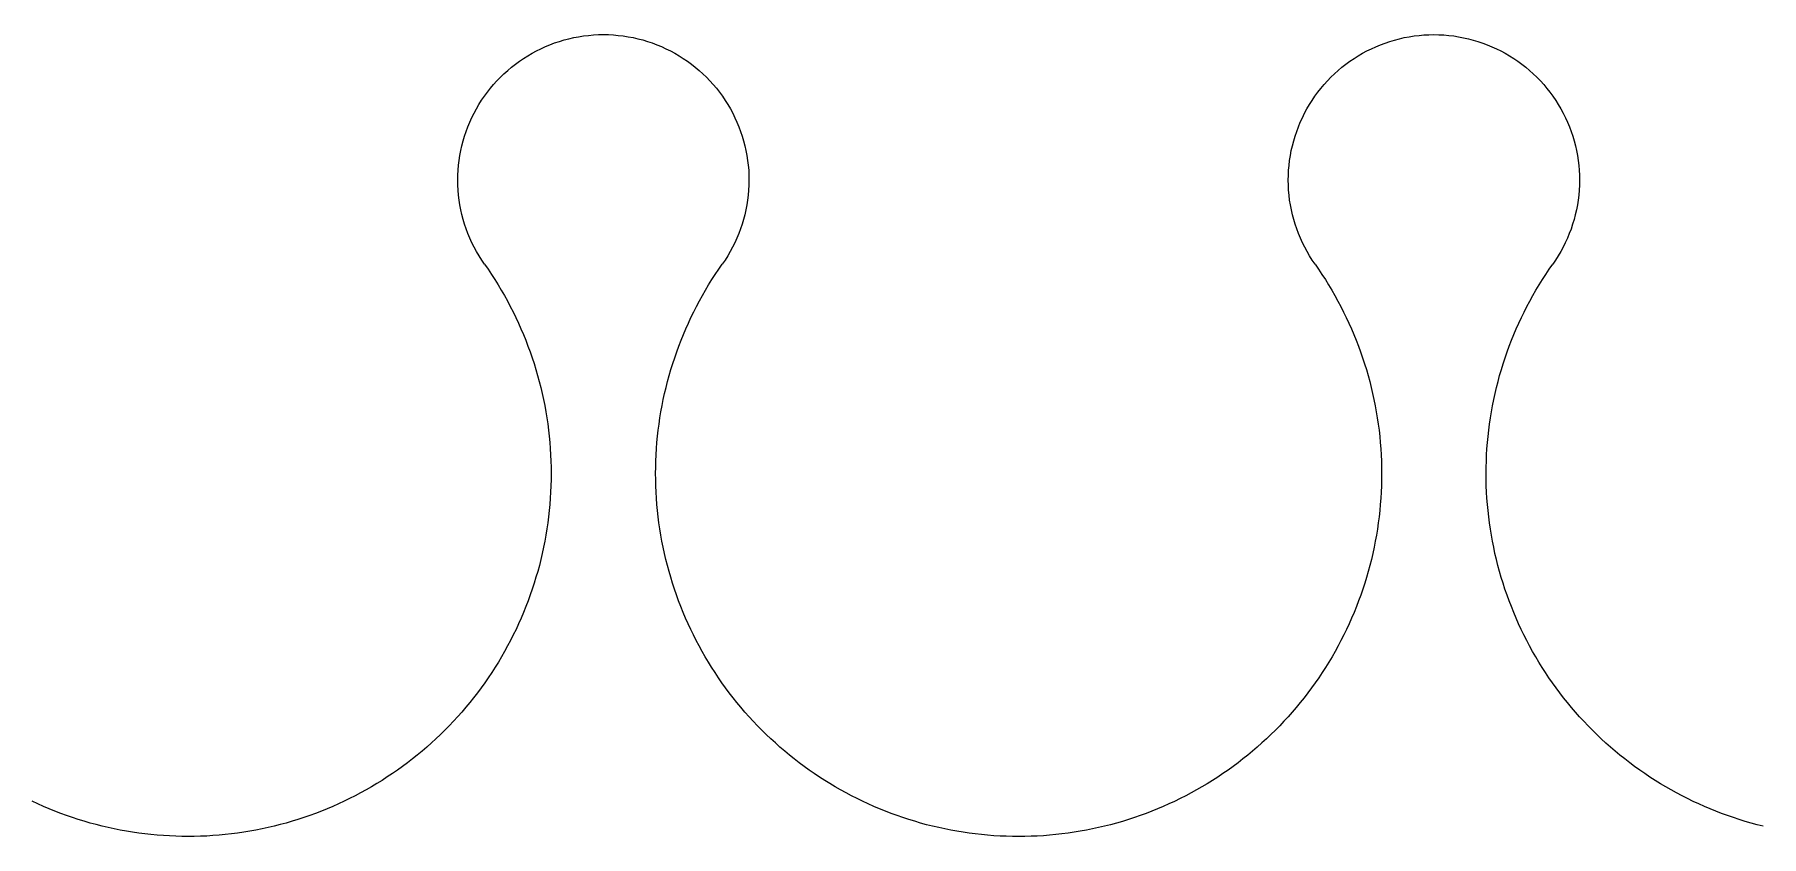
# Model space of a CAD drawing. Header units: millimetres. Extents: x -187744 to 2148, y -49419 to 6550.
# Drawn here: x -7970.6 to -7865.4, y -6877.8 to -6828.9 of the extents above; entities that cross this region are included whole.
import ezdxf

# ---------------------------------------------------------------- set-up
doc = ezdxf.new("R2010")
doc.units = ezdxf.units.MM
doc.header["$LTSCALE"] = 1000
doc.header["$MEASUREMENT"] = 0
doc.layers.add('FF-FURNA', color=40, linetype='Continuous')

# ---------------------------------------------------------------- blocks, each defined once
blk = doc.blocks.new('DRAPES2')
at = {"linetype": 'ByBlock'}
for points in [[(753.678, 96.5161, 0), (754.411, 96.3307, 0), (755.14, 96.1329, 0), (755.866, 95.9226, 0), (756.589, 95.7, 0), (757.307, 95.465, 0), (758.022, 95.2178, 0), (758.732, 94.9585, 0), (759.437, 94.6871, 0), (760.138, 94.4036, 0), (760.834, 94.1083, 0), (761.524, 93.801, 0), (762.21, 93.4821, 0), (762.889, 93.1514, 0), (763.563, 92.8093, 0), (764.231, 92.4556, 0), (764.893, 92.0906, 0), (765.549, 91.7144, 0), (766.198, 91.3269, 0), (766.84, 90.9285, 0), (767.476, 90.5192, 0), (768.104, 90.099, 0), (768.725, 89.6682, 0), (769.339, 89.2269, 0), (769.945, 88.7751, 0), (770.543, 88.313, 0), (771.134, 87.8408, 0), (771.716, 87.3586, 0), (772.289, 86.8665, 0), (772.855, 86.3647, 0), (773.411, 85.8533, 0), (773.959, 85.3325, 0), (774.498, 84.8023, 0), (775.028, 84.2631, 0), (775.548, 83.7149, 0), (776.059, 83.1579, 0), (776.561, 82.5922, 0), (777.052, 82.0181, 0), (777.534, 81.4356, 0), (778.006, 80.845, 0), (778.467, 80.2464, 0), (778.919, 79.64, 0), (779.36, 79.026, 0), (779.79, 78.4046, 0), (780.21, 77.7759, 0), (780.618, 77.1401, 0), (781.016, 76.4975, 0), (781.403, 75.8481, 0), (781.779, 75.1922, 0), (782.144, 74.53, 0), (782.497, 73.8617, 0), (782.838, 73.1874, 0), (783.169, 72.5074, 0), (783.487, 71.8219, 0), (783.794, 71.131, 0), (784.089, 70.435, 0), (784.371, 69.734, 0), (784.642, 69.0284, 0), (784.901, 68.3182, 0), (785.148, 67.6036, 0), (785.382, 66.885, 0), (785.604, 66.1625, 0), (785.814, 65.4363, 0), (786.011, 64.7066, 0), (786.196, 63.9736, 0), (786.368, 63.2376, 0), (786.528, 62.4987, 0), (786.675, 61.7573, 0), (786.809, 61.0134, 0), (786.931, 60.2674, 0), (787.04, 59.5194, 0), (787.136, 58.7696, 0), (787.219, 58.0183, 0), (787.289, 57.2657, 0), (787.347, 56.512, 0), (787.392, 55.7574, 0), (787.423, 55.0022, 0), (787.442, 54.2465, 0), (787.448, 53.4906, 0), (787.441, 52.7348, 0), (787.421, 51.9791, 0), (787.389, 51.224, 0), (787.343, 50.4694, 0), (787.284, 49.7158, 0), (787.213, 48.9633, 0), (787.129, 48.2121, 0), (787.031, 47.4625, 0), (786.922, 46.7146, 0), (786.799, 45.9687, 0), (786.664, 45.2251, 0), (786.516, 44.4838, 0), (786.355, 43.7452, 0), (786.182, 43.0094, 0), (785.996, 42.2767, 0), (785.798, 41.5473, 0), (785.587, 40.8214, 0), (785.364, 40.0991, 0), (785.128, 39.3808, 0), (784.881, 38.6667, 0), (784.621, 37.9568, 0), (784.349, 37.2515, 0), (784.065, 36.5509, 0), (783.769, 35.8553, 0), (783.462, 35.1649, 0), (783.142, 34.4798, 0), (782.811, 33.8002, 0), (782.469, 33.1264, 0), (782.114, 32.4586, 0), (781.749, 31.7969, 0), (781.372, 31.1416, 0), (780.985, 30.4927, 0), (780.586, 29.8506, 0), (780.176, 29.2154, 0), (779.755, 28.5873, 0), (779.324, 27.9665, 0)], [(808.31, 27.9648, 0), (807.879, 28.5857, 0), (807.458, 29.2139, 0), (807.049, 29.8491, 0), (806.65, 30.4913, 0), (806.262, 31.1401, 0), (805.885, 31.7955, 0), (805.52, 32.4573, 0), (805.166, 33.1252, 0), (804.824, 33.799, 0), (804.493, 34.4786, 0), (804.173, 35.1637, 0), (803.866, 35.8542, 0), (803.57, 36.5498, 0), (803.286, 37.2504, 0), (803.014, 37.9558, 0), (802.755, 38.6656, 0), (802.507, 39.3798, 0), (802.272, 40.0982, 0), (802.049, 40.8204, 0), (801.838, 41.5464, 0), (801.64, 42.2758, 0), (801.454, 43.0085, 0), (801.281, 43.7443, 0), (801.12, 44.483, 0), (800.972, 45.2242, 0), (800.837, 45.9679, 0), (800.715, 46.7138, 0), (800.605, 47.4617, 0), (800.508, 48.2114, 0), (800.424, 48.9626, 0), (800.352, 49.7151, 0), (800.294, 50.4687, 0), (800.248, 51.2232, 0), (800.216, 51.9784, 0), (800.196, 52.734, 0), (800.189, 53.4899, 0), (800.195, 54.2458, 0), (800.214, 55.0014, 0), (800.246, 55.7567, 0), (800.29, 56.5112, 0), (800.348, 57.2649, 0), (800.418, 58.0175, 0), (800.502, 58.7688, 0), (800.598, 59.5186, 0), (800.707, 60.2666, 0), (800.828, 61.0126, 0), (800.963, 61.7565, 0), (801.11, 62.4979, 0), (801.27, 63.2367, 0), (801.442, 63.9727, 0), (801.627, 64.7057, 0), (801.824, 65.4353, 0), (802.034, 66.1615, 0), (802.256, 66.884, 0), (802.491, 67.6026, 0), (802.738, 68.3171, 0), (802.996, 69.0273, 0), (803.267, 69.733, 0), (803.55, 70.4339, 0), (803.845, 71.1299, 0), (804.152, 71.8207, 0), (804.471, 72.5062, 0), (804.801, 73.1862, 0), (805.143, 73.8604, 0), (805.496, 74.5287, 0), (805.86, 75.1909, 0), (806.236, 75.8467, 0), (806.623, 76.496, 0), (807.021, 77.1386, 0), (807.43, 77.7744, 0), (807.85, 78.403, 0), (808.28, 79.0244, 0), (808.721, 79.6383, 0), (809.173, 80.2447, 0), (809.634, 80.8432, 0), (810.106, 81.4337, 0), (810.588, 82.0161, 0), (811.08, 82.5902, 0), (811.581, 83.1558, 0), (812.092, 83.7128, 0), (812.613, 84.261, 0), (813.143, 84.8001, 0), (813.681, 85.3302, 0), (814.229, 85.851, 0), (814.786, 86.3623, 0), (815.351, 86.8641, 0), (815.925, 87.3561, 0), (816.507, 87.8382, 0), (817.098, 88.3104, 0), (817.696, 88.7724, 0), (818.302, 89.2241, 0), (818.916, 89.6654, 0), (819.537, 90.0961, 0), (820.165, 90.5162, 0), (820.801, 90.9254, 0), (821.443, 91.3238, 0), (822.092, 91.7111, 0), (822.748, 92.0873, 0), (823.41, 92.4522, 0), (824.078, 92.8058, 0), (824.752, 93.1479, 0), (825.432, 93.4785, 0), (826.117, 93.7974, 0), (826.808, 94.1045, 0), (827.504, 94.3998, 0), (828.205, 94.6832, 0), (828.91, 94.9545, 0), (829.62, 95.2138, 0), (830.334, 95.4609, 0), (831.053, 95.6957, 0), (831.775, 95.9183, 0), (832.501, 96.1285, 0), (833.231, 96.3262, 0), (833.964, 96.5115, 0), (834.7, 96.6842, 0), (835.438, 96.8443, 0), (836.18, 96.9918, 0), (836.924, 97.1266, 0), (837.67, 97.2487, 0), (838.418, 97.358, 0), (839.167, 97.4546, 0), (839.919, 97.5383, 0), (840.671, 97.6091, 0), (841.425, 97.6671, 0), (842.179, 97.7122, 0), (842.935, 97.7445, 0), (843.69, 97.7638, 0), (844.446, 97.7702, 0)], [(844.446, 97.7702, 0), (845.202, 97.7637, 0), (845.958, 97.7443, 0), (846.713, 97.712, 0), (847.467, 97.6668, 0), (848.221, 97.6087, 0), (848.973, 97.5377, 0), (849.725, 97.454, 0), (850.474, 97.3573, 0), (851.222, 97.2479, 0), (851.968, 97.1258, 0), (852.712, 96.9909, 0), (853.453, 96.8433, 0), (854.192, 96.6831, 0), (854.928, 96.5103, 0), (855.661, 96.325, 0), (856.39, 96.1271, 0), (857.116, 95.9169, 0), (857.839, 95.6942, 0), (858.557, 95.4593, 0), (859.272, 95.2121, 0), (859.982, 94.9527, 0), (860.687, 94.6813, 0), (861.388, 94.3979, 0), (862.084, 94.1025, 0), (862.774, 93.7953, 0), (863.46, 93.4763, 0), (864.139, 93.1457, 0), (864.813, 92.8035, 0), (865.481, 92.4499, 0), (866.143, 92.0848, 0), (866.799, 91.7086, 0), (867.448, 91.3212, 0), (868.09, 90.9228, 0), (868.726, 90.5134, 0), (869.354, 90.0933, 0), (869.975, 89.6625, 0), (870.589, 89.2211, 0), (871.195, 88.7693, 0), (871.793, 88.3073, 0), (872.384, 87.8351, 0), (872.966, 87.3529, 0), (873.539, 86.8608, 0), (874.105, 86.3589, 0), (874.661, 85.8475, 0), (875.209, 85.3267, 0), (875.748, 84.7966, 0), (876.278, 84.2573, 0), (876.798, 83.7091, 0), (877.309, 83.1521, 0), (877.811, 82.5864, 0), (878.302, 82.0123, 0), (878.784, 81.4298, 0), (879.256, 80.8392, 0), (879.717, 80.2406, 0), (880.169, 79.6343, 0), (880.61, 79.0203, 0), (881.04, 78.3988, 0), (881.46, 77.7702, 0), (881.868, 77.1344, 0), (882.266, 76.4917, 0), (882.653, 75.8424, 0), (883.029, 75.1865, 0), (883.394, 74.5243, 0), (883.747, 73.8559, 0), (884.088, 73.1817, 0), (884.419, 72.5017, 0), (884.737, 71.8161, 0), (885.044, 71.1253, 0), (885.339, 70.4292, 0), (885.621, 69.7283, 0), (885.892, 69.0226, 0), (886.151, 68.3124, 0), (886.398, 67.5979, 0), (886.632, 66.8792, 0), (886.854, 66.1567, 0), (887.064, 65.4305, 0), (887.261, 64.7008, 0), (887.446, 63.9678, 0), (887.618, 63.2318, 0), (887.778, 62.493, 0), (887.925, 61.7515, 0), (888.059, 61.0077, 0), (888.181, 60.2616, 0), (888.29, 59.5136, 0), (888.386, 58.7638, 0), (888.469, 58.0125, 0), (888.539, 57.2599, 0), (888.597, 56.5062, 0), (888.642, 55.7516, 0), (888.673, 54.9964, 0), (888.692, 54.2407, 0), (888.698, 53.4849, 0), (888.691, 52.729, 0), (888.671, 51.9734, 0), (888.639, 51.2182, 0), (888.593, 50.4637, 0), (888.534, 49.7101, 0), (888.463, 48.9575, 0), (888.379, 48.2064, 0), (888.281, 47.4567, 0), (888.172, 46.7089, 0), (888.049, 45.963, 0), (887.914, 45.2193, 0), (887.766, 44.478, 0), (887.605, 43.7394, 0), (887.432, 43.0037, 0), (887.246, 42.271, 0), (887.048, 41.5415, 0), (886.837, 40.8156, 0), (886.614, 40.0934, 0), (886.378, 39.3751, 0), (886.131, 38.6609, 0), (885.871, 37.9511, 0), (885.599, 37.2457, 0), (885.315, 36.5452, 0), (885.019, 35.8496, 0), (884.712, 35.1591, 0), (884.392, 34.474, 0), (884.061, 33.7945, 0), (883.719, 33.1207, 0), (883.364, 32.4528, 0), (882.999, 31.7911, 0), (882.622, 31.1358, 0), (882.235, 30.487, 0), (881.836, 29.8449, 0), (881.426, 29.2096, 0), (881.005, 28.5815, 0), (880.574, 27.9607, 0)], [(909.56, 27.959, 0), (909.129, 28.5799, 0), (908.708, 29.2081, 0), (908.299, 29.8433, 0), (907.9, 30.4855, 0), (907.512, 31.1344, 0), (907.135, 31.7898, 0), (906.77, 32.4515, 0), (906.416, 33.1194, 0), (906.074, 33.7932, 0), (905.743, 34.4728, 0), (905.423, 35.1579, 0), (905.116, 35.8484, 0), (904.82, 36.5441, 0), (904.536, 37.2447, 0), (904.264, 37.95, 0), (904.005, 38.6599, 0), (903.757, 39.3741, 0), (903.522, 40.0924, 0), (903.299, 40.8147, 0), (903.088, 41.5406, 0), (902.89, 42.2701, 0), (902.704, 43.0028, 0), (902.531, 43.7386, 0), (902.37, 44.4772, 0), (902.222, 45.2185, 0), (902.087, 45.9622, 0), (901.965, 46.7081, 0), (901.855, 47.456, 0), (901.758, 48.2056, 0), (901.674, 48.9568, 0), (901.602, 49.7093, 0), (901.544, 50.4629, 0), (901.498, 51.2175, 0), (901.466, 51.9727, 0), (901.446, 52.7283, 0), (901.439, 53.4842, 0), (901.445, 54.24, 0), (901.464, 54.9957, 0), (901.496, 55.7509, 0), (901.54, 56.5055, 0), (901.598, 57.2592, 0), (901.668, 58.0118, 0), (901.752, 58.7631, 0), (901.848, 59.5128, 0), (901.957, 60.2608, 0), (902.078, 61.0069, 0), (902.213, 61.7507, 0), (902.36, 62.4922, 0), (902.52, 63.231, 0), (902.692, 63.967, 0), (902.877, 64.6999, 0), (903.074, 65.4296, 0), (903.284, 66.1558, 0), (903.506, 66.8783, 0), (903.741, 67.5969, 0), (903.988, 68.3114, 0), (904.246, 69.0216, 0), (904.517, 69.7272, 0), (904.8, 70.4281, 0), (905.095, 71.1241, 0), (905.402, 71.815, 0), (905.721, 72.5005, 0), (906.051, 73.1804, 0), (906.393, 73.8547, 0), (906.746, 74.5229, 0), (907.11, 75.1851, 0), (907.486, 75.8409, 0), (907.873, 76.4903, 0), (908.271, 77.1329, 0), (908.68, 77.7686, 0), (909.1, 78.3972, 0), (909.53, 79.0186, 0), (909.971, 79.6326, 0), (910.423, 80.2389, 0), (910.884, 80.8374, 0), (911.356, 81.428, 0), (911.838, 82.0104, 0), (912.33, 82.5845, 0), (912.831, 83.1501, 0), (913.342, 83.707, 0), (913.863, 84.2552, 0), (914.393, 84.7944, 0), (914.931, 85.3244, 0), (915.479, 85.8452, 0), (916.036, 86.3566, 0), (916.601, 86.8583, 0), (917.175, 87.3503, 0), (917.757, 87.8325, 0), (918.348, 88.3046, 0), (918.946, 88.7666, 0), (919.552, 89.2183, 0), (920.166, 89.6596, 0), (920.787, 90.0903, 0), (921.415, 90.5104, 0), (922.051, 90.9197, 0), (922.693, 91.318, 0), (923.342, 91.7054, 0), (923.998, 92.0816, 0), (924.66, 92.4465, 0), (925.328, 92.8001, 0), (926.002, 93.1422, 0), (926.682, 93.4727, 0), (927.367, 93.7916, 0), (928.058, 94.0987, 0), (928.754, 94.394, 0), (929.455, 94.6774, 0), (930.16, 94.9488, 0), (930.87, 95.208, 0), (931.584, 95.4551, 0), (932.303, 95.69, 0), (933.025, 95.9125, 0), (933.751, 96.1227, 0), (934.481, 96.3205, 0), (935.214, 96.5057, 0), (935.95, 96.6785, 0), (936.688, 96.8386, 0), (937.43, 96.9861, 0), (938.174, 97.1209, 0), (938.92, 97.2429, 0), (939.668, 97.3523, 0), (940.417, 97.4488, 0), (941.169, 97.5325, 0), (941.921, 97.6034, 0), (942.675, 97.6614, 0), (943.429, 97.7065, 0), (944.185, 97.7387, 0), (944.94, 97.758, 0), (945.696, 97.7644, 0)], [(945.696, 97.7644, 0), (946.452, 97.7579, 0), (947.208, 97.7385, 0), (947.963, 97.7062, 0), (948.717, 97.661, 0), (949.471, 97.6029, 0), (950.223, 97.532, 0), (950.975, 97.4482, 0), (951.724, 97.3516, 0), (952.472, 97.2422, 0), (953.218, 97.12, 0), (953.962, 96.9851, 0), (954.703, 96.8376, 0), (955.442, 96.6773, 0), (956.178, 96.5045, 0), (956.911, 96.3192, 0), (957.64, 96.1214, 0), (958.366, 95.9111, 0), (959.089, 95.6885, 0), (959.807, 95.4535, 0), (960.522, 95.2063, 0), (961.232, 94.947, 0), (961.937, 94.6755, 0), (962.638, 94.3921, 0), (963.334, 94.0967, 0), (964.024, 93.7895, 0), (964.71, 93.4706, 0)], [(808.31, 27.9648, 0), (808.651, 27.4638, 0), (808.976, 26.9514, 0), (809.282, 26.4283, 0), (809.571, 25.895, 0), (809.841, 25.3521, 0), (810.092, 24.8003, 0), (810.325, 24.2403, 0), (810.538, 23.6726, 0), (810.732, 23.098, 0), (810.906, 22.5172, 0), (811.06, 21.9307, 0), (811.194, 21.3393, 0), (811.307, 20.7436, 0), (811.4, 20.1445, 0), (811.473, 19.5425, 0), (811.525, 18.9384, 0), (811.557, 18.3328, 0), (811.567, 17.7265, 0), (811.557, 17.1203, 0), (811.527, 16.5147, 0), (811.475, 15.9105, 0), (811.403, 15.3084, 0), (811.311, 14.7091, 0), (811.198, 14.1134, 0), (811.065, 13.5218, 0), (810.911, 12.9352, 0), (810.738, 12.3541, 0), (810.545, 11.7792, 0), (810.332, 11.2113, 0), (810.101, 10.651, 0), (809.85, 10.099, 0), (809.58, 9.5558, 0), (809.292, 9.02215, 0), (808.986, 8.49865, 0), (808.663, 7.9859, 0), (808.322, 7.4845, 0), (807.964, 6.99504, 0), (807.589, 6.5181, 0), (807.199, 6.05422, 0), (806.793, 5.60395, 0), (806.371, 5.16781, 0), (805.936, 4.74632, 0), (805.485, 4.33996, 0), (805.022, 3.94921, 0), (804.545, 3.57452, 0), (804.056, 3.21634, 0), (803.555, 2.87508, 0), (803.042, 2.55113, 0), (802.519, 2.24488, 0), (801.985, 1.95669, 0), (801.442, 1.68688, 0), (800.89, 1.43578, 0), (800.33, 1.20368, 0), (799.762, 0.990841, 0), (799.187, 0.797523, 0), (798.606, 0.623948, 0), (798.02, 0.470317, 0), (797.428, 0.336811, 0), (796.833, 0.223584, 0), (796.234, 0.13077, 0), (795.631, 0.058477, 0), (795.027, 0.006788, 0), (794.422, -0.024236, 0), (793.815, -0.034558, 0), (793.209, -0.024167, 0), (792.604, 0.006926, 0), (791.999, 0.058683, 0), (791.397, 0.131045, 0), (790.798, 0.223928, 0), (790.203, 0.337222, 0), (789.611, 0.470795, 0), (789.024, 0.624493, 0), (788.444, 0.798135, 0), (787.869, 0.991518, 0), (787.301, 1.20442, 0), (786.741, 1.43658, 0), (786.189, 1.68775, 0), (785.646, 1.95762, 0), (785.113, 2.24587, 0), (784.589, 2.55218, 0), (784.077, 2.87619, 0), (783.575, 3.21751, 0), (783.086, 3.57574, 0), (782.61, 3.95048, 0), (782.146, 4.34129, 0), (781.696, 4.7477, 0), (781.26, 5.16924, 0), (780.839, 5.60543, 0), (780.433, 6.05574, 0), (780.042, 6.51966, 0), (779.668, 6.99665, 0), (779.31, 7.48615, 0), (778.969, 7.98759, 0), (778.645, 8.50037, 0), (778.34, 9.02391, 0), (778.052, 9.5576, 0), (777.782, 10.1008, 0), (777.531, 10.6529, 0), (777.3, 11.2132, 0), (777.087, 11.7811, 0), (776.894, 12.356, 0), (776.721, 12.9371, 0), (776.568, 13.5238, 0), (776.435, 14.1153, 0), (776.322, 14.7111, 0), (776.229, 15.3104, 0), (776.158, 15.9125, 0), (776.106, 16.5167, 0), (776.076, 17.1223, 0), (776.066, 17.7286, 0), (776.076, 18.3348, 0), (776.108, 18.9404, 0), (776.16, 19.5445, 0), (776.233, 20.1465, 0), (776.326, 20.7456, 0), (776.44, 21.3412, 0), (776.574, 21.9326, 0), (776.728, 22.5191, 0), (776.902, 23.1, 0), (777.096, 23.6745, 0), (777.309, 24.2422, 0), (777.541, 24.8022, 0), (777.793, 25.3539, 0), (778.063, 25.8968, 0), (778.352, 26.43, 0), (778.658, 26.9532, 0), (778.983, 27.4655, 0), (779.324, 27.9665, 0)], [(909.56, 27.959, 0), (909.901, 27.458, 0), (910.226, 26.9457, 0), (910.532, 26.4225, 0), (910.821, 25.8892, 0), (911.091, 25.3463, 0), (911.342, 24.7946, 0), (911.575, 24.2345, 0), (911.788, 23.6669, 0), (911.982, 23.0923, 0), (912.156, 22.5114, 0), (912.31, 21.9249, 0), (912.444, 21.3335, 0), (912.557, 20.7379, 0), (912.65, 20.1387, 0), (912.723, 19.5367, 0), (912.775, 18.9326, 0), (912.807, 18.327, 0), (912.817, 17.7208, 0), (912.807, 17.1145, 0), (912.777, 16.5089, 0), (912.725, 15.9047, 0), (912.653, 15.3026, 0), (912.561, 14.7034, 0), (912.448, 14.1076, 0), (912.315, 13.5161, 0), (912.161, 12.9294, 0), (911.988, 12.3483, 0), (911.795, 11.7735, 0), (911.582, 11.2056, 0), (911.351, 10.6453, 0), (911.1, 10.0932, 0), (910.83, 9.55004, 0), (910.542, 9.01639, 0), (910.236, 8.49289, 0), (909.913, 7.98014, 0), (909.572, 7.47874, 0), (909.214, 6.98928, 0), (908.839, 6.51234, 0), (908.449, 6.04846, 0), (908.043, 5.59819, 0), (907.621, 5.16205, 0), (907.186, 4.74056, 0), (906.735, 4.3342, 0), (906.272, 3.94345, 0), (905.795, 3.56876, 0), (905.306, 3.21058, 0), (904.805, 2.86932, 0), (904.292, 2.54537, 0), (903.769, 2.23912, 0), (903.235, 1.95093, 0), (902.692, 1.68112, 0), (902.14, 1.43002, 0), (901.58, 1.19792, 0), (901.012, 0.985082, 0), (900.437, 0.791764, 0), (899.856, 0.618188, 0), (899.27, 0.464557, 0), (898.678, 0.331051, 0), (898.083, 0.217825, 0), (897.484, 0.125011, 0), (896.881, 0.052717, 0), (896.277, 0.001028, 0), (895.672, -0.029995, 0), (895.065, -0.040317, 0), (894.459, -0.029926, 0), (893.854, 0.001166, 0), (893.249, 0.052924, 0), (892.647, 0.125286, 0), (892.048, 0.218168, 0), (891.453, 0.331462, 0), (890.861, 0.465036, 0), (890.274, 0.618733, 0), (889.694, 0.792375, 0), (889.119, 0.985758, 0), (888.551, 1.19866, 0), (887.991, 1.43083, 0), (887.439, 1.68199, 0), (886.896, 1.95186, 0), (886.363, 2.24011, 0), (885.839, 2.54642, 0), (885.327, 2.87043, 0), (884.825, 3.21175, 0), (884.336, 3.56999, 0), (883.86, 3.94472, 0), (883.396, 4.33553, 0), (882.946, 4.74194, 0), (882.51, 5.16348, 0), (882.089, 5.59967, 0), (881.683, 6.04998, 0), (881.292, 6.51391, 0), (880.918, 6.99089, 0), (880.56, 7.48039, 0), (880.219, 7.98183, 0), (879.895, 8.49461, 0), (879.59, 9.01815, 0), (879.302, 9.55184, 0), (879.032, 10.095, 0), (878.781, 10.6471, 0), (878.55, 11.2075, 0), (878.337, 11.7754, 0), (878.144, 12.3502, 0), (877.971, 12.9313, 0), (877.818, 13.518, 0), (877.685, 14.1096, 0), (877.572, 14.7054, 0), (877.479, 15.3046, 0), (877.408, 15.9067, 0), (877.356, 16.5109, 0), (877.326, 17.1165, 0), (877.316, 17.7228, 0), (877.326, 18.3291, 0), (877.358, 18.9346, 0), (877.41, 19.5387, 0), (877.483, 20.1407, 0), (877.576, 20.7399, 0), (877.69, 21.3355, 0), (877.824, 21.9269, 0), (877.978, 22.5133, 0), (878.152, 23.0942, 0), (878.345, 23.6688, 0), (878.559, 24.2364, 0), (878.791, 24.7964, 0), (879.043, 25.3482, 0), (879.313, 25.891, 0), (879.602, 26.4243, 0), (879.908, 26.9474, 0), (880.233, 27.4597, 0), (880.574, 27.9607, 0)]]:
    blk.add_polyline3d(points, dxfattribs=at)

msp = doc.modelspace()

# ---------------------------------------------------------------- block references
at = {"layer": 'FF-FURNA', "xscale": 0.4999999999999999, "yscale": 0.4999999999999999, "zscale": 0.4999999999999999, "rotation": 180}
msp.add_blockref('DRAPES2', (-7488.42, -6828.95), dxfattribs=at)

doc.saveas('drawing.dxf')
